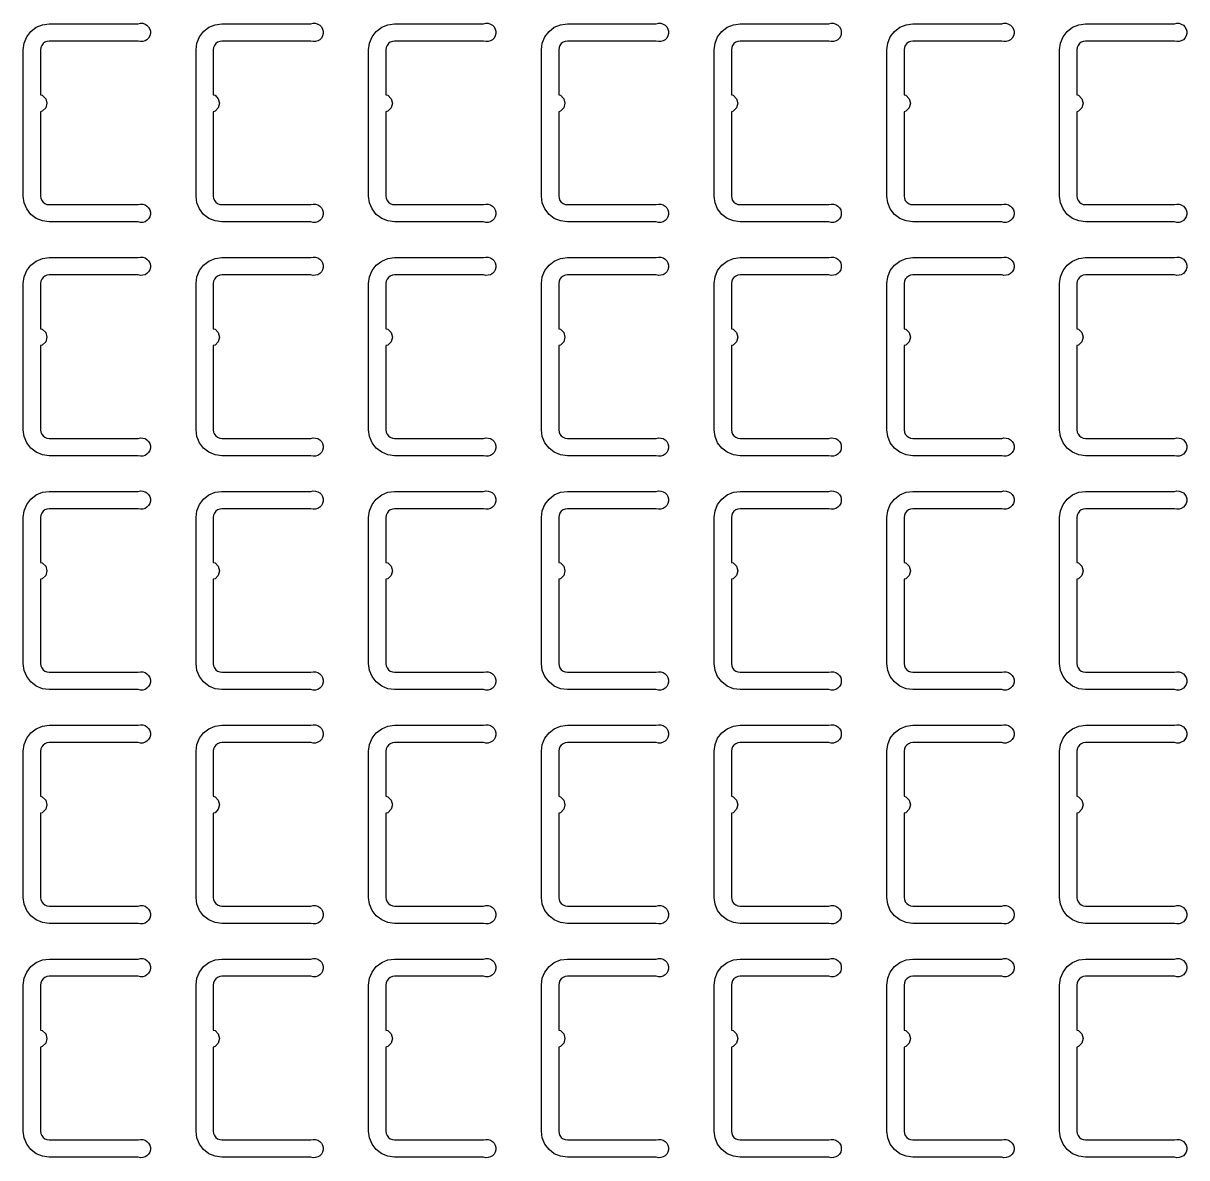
# Model space of a CAD drawing. Extents: x 11 to 212, y 11 to 212.
# Drawn here: x 143.2 to 155.09, y 73.17 to 84.75 of the extents above; entities that cross this region are included whole.
import ezdxf

# ---------------------------------------------------------------- set-up
doc = ezdxf.new("R2010")
doc.units = 0
doc.layers.add('L4', color=7, linetype='continuous')

msp = doc.modelspace()

# ---------------------------------------------------------------- linework, layer by layer
at = {"layer": 'L4'}
for points in [[(144.373, 82.9), (144.397, 82.905), (144.421, 82.905), (144.444, 82.898), (144.464, 82.885), (144.481, 82.868), (144.493, 82.847), (144.499, 82.824), (144.499, 82.8), (144.493, 82.776), (144.481, 82.755), (144.464, 82.738), (144.444, 82.726), (144.421, 82.719), (144.397, 82.718), (144.373, 82.724), (143.465, 82.724), (143.396, 82.733), (143.332, 82.759), (143.278, 82.801), (143.235, 82.856), (143.209, 82.92), (143.2, 82.988), (143.2, 84.482), (143.209, 84.551), (143.235, 84.615), (143.278, 84.67), (143.332, 84.712), (143.396, 84.738), (143.465, 84.747), (144.373, 84.747), (144.397, 84.752), (144.421, 84.752), (144.444, 84.745), (144.464, 84.732), (144.481, 84.715), (144.493, 84.694), (144.499, 84.671), (144.499, 84.647), (144.493, 84.623), (144.481, 84.602), (144.464, 84.585), (144.444, 84.573), (144.421, 84.566), (144.397, 84.565), (144.373, 84.571), (143.465, 84.571), (143.442, 84.568), (143.421, 84.559), (143.402, 84.545), (143.388, 84.526), (143.379, 84.505), (143.376, 84.482), (143.376, 84.022), (143.394, 84.017), (143.429, 83.982), (143.441, 83.935), (143.429, 83.888), (143.394, 83.854), (143.376, 83.849), (143.376, 82.988), (143.379, 82.965), (143.388, 82.944), (143.402, 82.926), (143.421, 82.912), (143.442, 82.903), (143.465, 82.9)], [(146.138, 82.9), (146.161, 82.905), (146.185, 82.905), (146.209, 82.898), (146.229, 82.885), (146.246, 82.868), (146.258, 82.847), (146.264, 82.824), (146.264, 82.8), (146.258, 82.776), (146.246, 82.755), (146.229, 82.738), (146.209, 82.726), (146.185, 82.719), (146.161, 82.718), (146.138, 82.724), (145.229, 82.724), (145.161, 82.733), (145.097, 82.759), (145.042, 82.801), (145, 82.856), (144.974, 82.92), (144.965, 82.988), (144.965, 84.482), (144.974, 84.551), (145, 84.615), (145.042, 84.67), (145.097, 84.712), (145.161, 84.738), (145.229, 84.747), (146.138, 84.747), (146.161, 84.752), (146.185, 84.752), (146.209, 84.745), (146.229, 84.732), (146.246, 84.715), (146.258, 84.694), (146.264, 84.671), (146.264, 84.647), (146.258, 84.623), (146.246, 84.602), (146.229, 84.585), (146.209, 84.573), (146.185, 84.566), (146.161, 84.565), (146.138, 84.571), (145.229, 84.571), (145.207, 84.568), (145.185, 84.559), (145.167, 84.545), (145.153, 84.526), (145.144, 84.505), (145.141, 84.482), (145.141, 84.022), (145.159, 84.017), (145.193, 83.982), (145.206, 83.935), (145.193, 83.888), (145.159, 83.854), (145.141, 83.849), (145.141, 82.988), (145.144, 82.965), (145.153, 82.944), (145.167, 82.926), (145.185, 82.912), (145.207, 82.903), (145.229, 82.9)], [(147.903, 82.9), (147.926, 82.905), (147.95, 82.905), (147.973, 82.898), (147.994, 82.885), (148.011, 82.868), (148.023, 82.847), (148.029, 82.824), (148.029, 82.8), (148.023, 82.776), (148.011, 82.755), (147.994, 82.738), (147.973, 82.726), (147.95, 82.719), (147.926, 82.718), (147.903, 82.724), (146.994, 82.724), (146.926, 82.733), (146.862, 82.759), (146.807, 82.801), (146.765, 82.856), (146.738, 82.92), (146.729, 82.988), (146.729, 84.482), (146.738, 84.551), (146.765, 84.615), (146.807, 84.67), (146.862, 84.712), (146.926, 84.738), (146.994, 84.747), (147.903, 84.747), (147.926, 84.752), (147.95, 84.752), (147.973, 84.745), (147.994, 84.732), (148.011, 84.715), (148.023, 84.694), (148.029, 84.671), (148.029, 84.647), (148.023, 84.623), (148.011, 84.602), (147.994, 84.585), (147.973, 84.573), (147.95, 84.566), (147.926, 84.565), (147.903, 84.571), (146.994, 84.571), (146.971, 84.568), (146.95, 84.559), (146.932, 84.545), (146.918, 84.526), (146.909, 84.505), (146.906, 84.482), (146.906, 84.022), (146.924, 84.017), (146.958, 83.982), (146.971, 83.935), (146.958, 83.888), (146.924, 83.854), (146.906, 83.849), (146.906, 82.988), (146.909, 82.965), (146.918, 82.944), (146.932, 82.926), (146.95, 82.912), (146.971, 82.903), (146.994, 82.9)], [(149.667, 82.9), (149.691, 82.905), (149.715, 82.905), (149.738, 82.898), (149.759, 82.885), (149.775, 82.868), (149.787, 82.847), (149.793, 82.824), (149.793, 82.8), (149.787, 82.776), (149.775, 82.755), (149.759, 82.738), (149.738, 82.726), (149.715, 82.719), (149.691, 82.718), (149.667, 82.724), (148.759, 82.724), (148.69, 82.733), (148.626, 82.759), (148.572, 82.801), (148.53, 82.856), (148.503, 82.92), (148.494, 82.988), (148.494, 84.482), (148.503, 84.551), (148.53, 84.615), (148.572, 84.67), (148.626, 84.712), (148.69, 84.738), (148.759, 84.747), (149.667, 84.747), (149.691, 84.752), (149.715, 84.752), (149.738, 84.745), (149.759, 84.732), (149.775, 84.715), (149.787, 84.694), (149.793, 84.671), (149.793, 84.647), (149.787, 84.623), (149.775, 84.602), (149.759, 84.585), (149.738, 84.573), (149.715, 84.566), (149.691, 84.565), (149.667, 84.571), (148.759, 84.571), (148.736, 84.568), (148.715, 84.559), (148.696, 84.545), (148.682, 84.526), (148.674, 84.505), (148.671, 84.482), (148.671, 84.022), (148.688, 84.017), (148.723, 83.982), (148.735, 83.935), (148.723, 83.888), (148.688, 83.854), (148.671, 83.849), (148.671, 82.988), (148.674, 82.965), (148.682, 82.944), (148.696, 82.926), (148.715, 82.912), (148.736, 82.903), (148.759, 82.9)], [(151.432, 82.9), (151.455, 82.905), (151.48, 82.905), (151.503, 82.898), (151.523, 82.885), (151.54, 82.868), (151.552, 82.847), (151.558, 82.824), (151.558, 82.8), (151.552, 82.776), (151.54, 82.755), (151.523, 82.738), (151.503, 82.726), (151.48, 82.719), (151.455, 82.718), (151.432, 82.724), (150.524, 82.724), (150.455, 82.733), (150.391, 82.759), (150.336, 82.801), (150.294, 82.856), (150.268, 82.92), (150.259, 82.988), (150.259, 84.482), (150.268, 84.551), (150.294, 84.615), (150.336, 84.67), (150.391, 84.712), (150.455, 84.738), (150.524, 84.747), (151.432, 84.747), (151.455, 84.752), (151.48, 84.752), (151.503, 84.745), (151.523, 84.732), (151.54, 84.715), (151.552, 84.694), (151.558, 84.671), (151.558, 84.647), (151.552, 84.623), (151.54, 84.602), (151.523, 84.585), (151.503, 84.573), (151.48, 84.566), (151.455, 84.565), (151.432, 84.571), (150.524, 84.571), (150.501, 84.568), (150.479, 84.559), (150.461, 84.545), (150.447, 84.526), (150.438, 84.505), (150.435, 84.482), (150.435, 84.022), (150.453, 84.017), (150.487, 83.982), (150.5, 83.935), (150.487, 83.888), (150.453, 83.854), (150.435, 83.849), (150.435, 82.988), (150.438, 82.965), (150.447, 82.944), (150.461, 82.926), (150.479, 82.912), (150.501, 82.903), (150.524, 82.9)], [(153.197, 82.9), (153.22, 82.905), (153.244, 82.905), (153.267, 82.898), (153.288, 82.885), (153.305, 82.868), (153.317, 82.847), (153.323, 82.824), (153.323, 82.8), (153.317, 82.776), (153.305, 82.755), (153.288, 82.738), (153.267, 82.726), (153.244, 82.719), (153.22, 82.718), (153.197, 82.724), (152.288, 82.724), (152.22, 82.733), (152.156, 82.759), (152.101, 82.801), (152.059, 82.856), (152.033, 82.92), (152.024, 82.988), (152.024, 84.482), (152.033, 84.551), (152.059, 84.615), (152.101, 84.67), (152.156, 84.712), (152.22, 84.738), (152.288, 84.747), (153.197, 84.747), (153.22, 84.752), (153.244, 84.752), (153.267, 84.745), (153.288, 84.732), (153.305, 84.715), (153.317, 84.694), (153.323, 84.671), (153.323, 84.647), (153.317, 84.623), (153.305, 84.602), (153.288, 84.585), (153.267, 84.573), (153.244, 84.566), (153.22, 84.565), (153.197, 84.571), (152.288, 84.571), (152.265, 84.568), (152.244, 84.559), (152.226, 84.545), (152.212, 84.526), (152.203, 84.505), (152.2, 84.482), (152.2, 84.022), (152.218, 84.017), (152.252, 83.982), (152.265, 83.935), (152.252, 83.888), (152.218, 83.854), (152.2, 83.849), (152.2, 82.988), (152.203, 82.965), (152.212, 82.944), (152.226, 82.926), (152.244, 82.912), (152.265, 82.903), (152.288, 82.9)], [(154.961, 82.9), (154.985, 82.905), (155.009, 82.905), (155.032, 82.898), (155.053, 82.885), (155.069, 82.868), (155.081, 82.847), (155.087, 82.824), (155.087, 82.8), (155.081, 82.776), (155.069, 82.755), (155.053, 82.738), (155.032, 82.726), (155.009, 82.719), (154.985, 82.718), (154.961, 82.724), (154.053, 82.724), (153.984, 82.733), (153.921, 82.759), (153.866, 82.801), (153.824, 82.856), (153.797, 82.92), (153.788, 82.988), (153.788, 84.482), (153.797, 84.551), (153.824, 84.615), (153.866, 84.67), (153.921, 84.712), (153.984, 84.738), (154.053, 84.747), (154.961, 84.747), (154.985, 84.752), (155.009, 84.752), (155.032, 84.745), (155.053, 84.732), (155.069, 84.715), (155.081, 84.694), (155.087, 84.671), (155.087, 84.647), (155.081, 84.623), (155.069, 84.602), (155.053, 84.585), (155.032, 84.573), (155.009, 84.566), (154.985, 84.565), (154.961, 84.571), (154.053, 84.571), (154.03, 84.568), (154.009, 84.559), (153.991, 84.545), (153.977, 84.526), (153.968, 84.505), (153.965, 84.482), (153.965, 84.022), (153.982, 84.017), (154.017, 83.982), (154.029, 83.935), (154.017, 83.888), (153.982, 83.854), (153.965, 83.849), (153.965, 82.988), (153.968, 82.965), (153.977, 82.944), (153.991, 82.926), (154.009, 82.912), (154.03, 82.903), (154.053, 82.9)], [(144.373, 80.512), (144.397, 80.517), (144.421, 80.516), (144.444, 80.51), (144.464, 80.497), (144.481, 80.48), (144.493, 80.459), (144.499, 80.436), (144.499, 80.411), (144.493, 80.388), (144.481, 80.367), (144.464, 80.35), (144.444, 80.337), (144.421, 80.331), (144.397, 80.33), (144.373, 80.335), (143.465, 80.335), (143.396, 80.344), (143.332, 80.371), (143.278, 80.413), (143.235, 80.468), (143.209, 80.531), (143.2, 80.6), (143.2, 82.094), (143.209, 82.163), (143.235, 82.226), (143.278, 82.281), (143.332, 82.323), (143.396, 82.35), (143.465, 82.359), (144.373, 82.359), (144.397, 82.364), (144.421, 82.364), (144.444, 82.357), (144.464, 82.344), (144.481, 82.327), (144.493, 82.306), (144.499, 82.283), (144.499, 82.259), (144.493, 82.235), (144.481, 82.214), (144.464, 82.197), (144.444, 82.184), (144.421, 82.178), (144.397, 82.177), (144.373, 82.182), (143.465, 82.182), (143.442, 82.179), (143.421, 82.171), (143.402, 82.157), (143.388, 82.138), (143.379, 82.117), (143.376, 82.094), (143.376, 81.633), (143.394, 81.629), (143.429, 81.594), (143.441, 81.547), (143.429, 81.5), (143.394, 81.466), (143.376, 81.461), (143.376, 80.6), (143.379, 80.577), (143.388, 80.556), (143.402, 80.538), (143.421, 80.524), (143.442, 80.515), (143.465, 80.512)], [(146.138, 80.512), (146.161, 80.517), (146.185, 80.516), (146.209, 80.51), (146.229, 80.497), (146.246, 80.48), (146.258, 80.459), (146.264, 80.436), (146.264, 80.411), (146.258, 80.388), (146.246, 80.367), (146.229, 80.35), (146.209, 80.337), (146.185, 80.331), (146.161, 80.33), (146.138, 80.335), (145.229, 80.335), (145.161, 80.344), (145.097, 80.371), (145.042, 80.413), (145, 80.468), (144.974, 80.531), (144.965, 80.6), (144.965, 82.094), (144.974, 82.163), (145, 82.226), (145.042, 82.281), (145.097, 82.323), (145.161, 82.35), (145.229, 82.359), (146.138, 82.359), (146.161, 82.364), (146.185, 82.364), (146.209, 82.357), (146.229, 82.344), (146.246, 82.327), (146.258, 82.306), (146.264, 82.283), (146.264, 82.259), (146.258, 82.235), (146.246, 82.214), (146.229, 82.197), (146.209, 82.184), (146.185, 82.178), (146.161, 82.177), (146.138, 82.182), (145.229, 82.182), (145.207, 82.179), (145.185, 82.171), (145.167, 82.157), (145.153, 82.138), (145.144, 82.117), (145.141, 82.094), (145.141, 81.633), (145.159, 81.629), (145.193, 81.594), (145.206, 81.547), (145.193, 81.5), (145.159, 81.466), (145.141, 81.461), (145.141, 80.6), (145.144, 80.577), (145.153, 80.556), (145.167, 80.538), (145.185, 80.524), (145.207, 80.515), (145.229, 80.512)], [(147.903, 80.512), (147.926, 80.517), (147.95, 80.516), (147.973, 80.51), (147.994, 80.497), (148.011, 80.48), (148.023, 80.459), (148.029, 80.436), (148.029, 80.411), (148.023, 80.388), (148.011, 80.367), (147.994, 80.35), (147.973, 80.337), (147.95, 80.331), (147.926, 80.33), (147.903, 80.335), (146.994, 80.335), (146.926, 80.344), (146.862, 80.371), (146.807, 80.413), (146.765, 80.468), (146.738, 80.531), (146.729, 80.6), (146.729, 82.094), (146.738, 82.163), (146.765, 82.226), (146.807, 82.281), (146.862, 82.323), (146.926, 82.35), (146.994, 82.359), (147.903, 82.359), (147.926, 82.364), (147.95, 82.364), (147.973, 82.357), (147.994, 82.344), (148.011, 82.327), (148.023, 82.306), (148.029, 82.283), (148.029, 82.259), (148.023, 82.235), (148.011, 82.214), (147.994, 82.197), (147.973, 82.184), (147.95, 82.178), (147.926, 82.177), (147.903, 82.182), (146.994, 82.182), (146.971, 82.179), (146.95, 82.171), (146.932, 82.157), (146.918, 82.138), (146.909, 82.117), (146.906, 82.094), (146.906, 81.633), (146.924, 81.629), (146.958, 81.594), (146.971, 81.547), (146.958, 81.5), (146.924, 81.466), (146.906, 81.461), (146.906, 80.6), (146.909, 80.577), (146.918, 80.556), (146.932, 80.538), (146.95, 80.524), (146.971, 80.515), (146.994, 80.512)], [(149.667, 80.512), (149.691, 80.517), (149.715, 80.516), (149.738, 80.51), (149.759, 80.497), (149.775, 80.48), (149.787, 80.459), (149.793, 80.436), (149.793, 80.411), (149.787, 80.388), (149.775, 80.367), (149.759, 80.35), (149.738, 80.337), (149.715, 80.331), (149.691, 80.33), (149.667, 80.335), (148.759, 80.335), (148.69, 80.344), (148.626, 80.371), (148.572, 80.413), (148.53, 80.468), (148.503, 80.531), (148.494, 80.6), (148.494, 82.094), (148.503, 82.163), (148.53, 82.226), (148.572, 82.281), (148.626, 82.323), (148.69, 82.35), (148.759, 82.359), (149.667, 82.359), (149.691, 82.364), (149.715, 82.364), (149.738, 82.357), (149.759, 82.344), (149.775, 82.327), (149.787, 82.306), (149.793, 82.283), (149.793, 82.259), (149.787, 82.235), (149.775, 82.214), (149.759, 82.197), (149.738, 82.184), (149.715, 82.178), (149.691, 82.177), (149.667, 82.182), (148.759, 82.182), (148.736, 82.179), (148.715, 82.171), (148.696, 82.157), (148.682, 82.138), (148.674, 82.117), (148.671, 82.094), (148.671, 81.633), (148.688, 81.629), (148.723, 81.594), (148.735, 81.547), (148.723, 81.5), (148.688, 81.466), (148.671, 81.461), (148.671, 80.6), (148.674, 80.577), (148.682, 80.556), (148.696, 80.538), (148.715, 80.524), (148.736, 80.515), (148.759, 80.512)], [(151.432, 80.512), (151.455, 80.517), (151.48, 80.516), (151.503, 80.51), (151.523, 80.497), (151.54, 80.48), (151.552, 80.459), (151.558, 80.436), (151.558, 80.411), (151.552, 80.388), (151.54, 80.367), (151.523, 80.35), (151.503, 80.337), (151.48, 80.331), (151.455, 80.33), (151.432, 80.335), (150.524, 80.335), (150.455, 80.344), (150.391, 80.371), (150.336, 80.413), (150.294, 80.468), (150.268, 80.531), (150.259, 80.6), (150.259, 82.094), (150.268, 82.163), (150.294, 82.226), (150.336, 82.281), (150.391, 82.323), (150.455, 82.35), (150.524, 82.359), (151.432, 82.359), (151.455, 82.364), (151.48, 82.364), (151.503, 82.357), (151.523, 82.344), (151.54, 82.327), (151.552, 82.306), (151.558, 82.283), (151.558, 82.259), (151.552, 82.235), (151.54, 82.214), (151.523, 82.197), (151.503, 82.184), (151.48, 82.178), (151.455, 82.177), (151.432, 82.182), (150.524, 82.182), (150.501, 82.179), (150.479, 82.171), (150.461, 82.157), (150.447, 82.138), (150.438, 82.117), (150.435, 82.094), (150.435, 81.633), (150.453, 81.629), (150.487, 81.594), (150.5, 81.547), (150.487, 81.5), (150.453, 81.466), (150.435, 81.461), (150.435, 80.6), (150.438, 80.577), (150.447, 80.556), (150.461, 80.538), (150.479, 80.524), (150.501, 80.515), (150.524, 80.512)], [(153.197, 80.512), (153.22, 80.517), (153.244, 80.516), (153.267, 80.51), (153.288, 80.497), (153.305, 80.48), (153.317, 80.459), (153.323, 80.436), (153.323, 80.411), (153.317, 80.388), (153.305, 80.367), (153.288, 80.35), (153.267, 80.337), (153.244, 80.331), (153.22, 80.33), (153.197, 80.335), (152.288, 80.335), (152.22, 80.344), (152.156, 80.371), (152.101, 80.413), (152.059, 80.468), (152.033, 80.531), (152.024, 80.6), (152.024, 82.094), (152.033, 82.163), (152.059, 82.226), (152.101, 82.281), (152.156, 82.323), (152.22, 82.35), (152.288, 82.359), (153.197, 82.359), (153.22, 82.364), (153.244, 82.364), (153.267, 82.357), (153.288, 82.344), (153.305, 82.327), (153.317, 82.306), (153.323, 82.283), (153.323, 82.259), (153.317, 82.235), (153.305, 82.214), (153.288, 82.197), (153.267, 82.184), (153.244, 82.178), (153.22, 82.177), (153.197, 82.182), (152.288, 82.182), (152.265, 82.179), (152.244, 82.171), (152.226, 82.157), (152.212, 82.138), (152.203, 82.117), (152.2, 82.094), (152.2, 81.633), (152.218, 81.629), (152.252, 81.594), (152.265, 81.547), (152.252, 81.5), (152.218, 81.466), (152.2, 81.461), (152.2, 80.6), (152.203, 80.577), (152.212, 80.556), (152.226, 80.538), (152.244, 80.524), (152.265, 80.515), (152.288, 80.512)], [(154.961, 80.512), (154.985, 80.517), (155.009, 80.516), (155.032, 80.51), (155.053, 80.497), (155.069, 80.48), (155.081, 80.459), (155.087, 80.436), (155.087, 80.411), (155.081, 80.388), (155.069, 80.367), (155.053, 80.35), (155.032, 80.337), (155.009, 80.331), (154.985, 80.33), (154.961, 80.335), (154.053, 80.335), (153.984, 80.344), (153.921, 80.371), (153.866, 80.413), (153.824, 80.468), (153.797, 80.531), (153.788, 80.6), (153.788, 82.094), (153.797, 82.163), (153.824, 82.226), (153.866, 82.281), (153.921, 82.323), (153.984, 82.35), (154.053, 82.359), (154.961, 82.359), (154.985, 82.364), (155.009, 82.364), (155.032, 82.357), (155.053, 82.344), (155.069, 82.327), (155.081, 82.306), (155.087, 82.283), (155.087, 82.259), (155.081, 82.235), (155.069, 82.214), (155.053, 82.197), (155.032, 82.184), (155.009, 82.178), (154.985, 82.177), (154.961, 82.182), (154.053, 82.182), (154.03, 82.179), (154.009, 82.171), (153.991, 82.157), (153.977, 82.138), (153.968, 82.117), (153.965, 82.094), (153.965, 81.633), (153.982, 81.629), (154.017, 81.594), (154.029, 81.547), (154.017, 81.5), (153.982, 81.466), (153.965, 81.461), (153.965, 80.6), (153.968, 80.577), (153.977, 80.556), (153.991, 80.538), (154.009, 80.524), (154.03, 80.515), (154.053, 80.512)], [(144.373, 78.124), (144.397, 78.129), (144.421, 78.128), (144.444, 78.121), (144.464, 78.109), (144.481, 78.092), (144.493, 78.071), (144.499, 78.047), (144.499, 78.023), (144.493, 78), (144.481, 77.979), (144.464, 77.962), (144.444, 77.949), (144.421, 77.942), (144.397, 77.942), (144.373, 77.947), (143.465, 77.947), (143.396, 77.956), (143.332, 77.983), (143.278, 78.025), (143.235, 78.079), (143.209, 78.143), (143.2, 78.212), (143.2, 79.706), (143.209, 79.774), (143.235, 79.838), (143.278, 79.893), (143.332, 79.935), (143.396, 79.962), (143.465, 79.971), (144.373, 79.971), (144.397, 79.976), (144.421, 79.975), (144.444, 79.968), (144.464, 79.956), (144.481, 79.939), (144.493, 79.918), (144.499, 79.894), (144.499, 79.87), (144.493, 79.847), (144.481, 79.826), (144.464, 79.809), (144.444, 79.796), (144.421, 79.789), (144.397, 79.789), (144.373, 79.794), (143.465, 79.794), (143.442, 79.791), (143.421, 79.782), (143.402, 79.768), (143.388, 79.75), (143.379, 79.729), (143.376, 79.706), (143.376, 79.245), (143.394, 79.24), (143.429, 79.206), (143.441, 79.159), (143.429, 79.112), (143.394, 79.077), (143.376, 79.073), (143.376, 78.212), (143.379, 78.189), (143.388, 78.168), (143.402, 78.149), (143.421, 78.135), (143.442, 78.127), (143.465, 78.124)], [(146.138, 78.124), (146.161, 78.129), (146.185, 78.128), (146.209, 78.121), (146.229, 78.109), (146.246, 78.092), (146.258, 78.071), (146.264, 78.047), (146.264, 78.023), (146.258, 78), (146.246, 77.979), (146.229, 77.962), (146.209, 77.949), (146.185, 77.942), (146.161, 77.942), (146.138, 77.947), (145.229, 77.947), (145.161, 77.956), (145.097, 77.983), (145.042, 78.025), (145, 78.079), (144.974, 78.143), (144.965, 78.212), (144.965, 79.706), (144.974, 79.774), (145, 79.838), (145.042, 79.893), (145.097, 79.935), (145.161, 79.962), (145.229, 79.971), (146.138, 79.971), (146.161, 79.976), (146.185, 79.975), (146.209, 79.968), (146.229, 79.956), (146.246, 79.939), (146.258, 79.918), (146.264, 79.894), (146.264, 79.87), (146.258, 79.847), (146.246, 79.826), (146.229, 79.809), (146.209, 79.796), (146.185, 79.789), (146.161, 79.789), (146.138, 79.794), (145.229, 79.794), (145.207, 79.791), (145.185, 79.782), (145.167, 79.768), (145.153, 79.75), (145.144, 79.729), (145.141, 79.706), (145.141, 79.245), (145.159, 79.24), (145.193, 79.206), (145.206, 79.159), (145.193, 79.112), (145.159, 79.077), (145.141, 79.073), (145.141, 78.212), (145.144, 78.189), (145.153, 78.168), (145.167, 78.149), (145.185, 78.135), (145.207, 78.127), (145.229, 78.124)], [(147.903, 78.124), (147.926, 78.129), (147.95, 78.128), (147.973, 78.121), (147.994, 78.109), (148.011, 78.092), (148.023, 78.071), (148.029, 78.047), (148.029, 78.023), (148.023, 78), (148.011, 77.979), (147.994, 77.962), (147.973, 77.949), (147.95, 77.942), (147.926, 77.942), (147.903, 77.947), (146.994, 77.947), (146.926, 77.956), (146.862, 77.983), (146.807, 78.025), (146.765, 78.079), (146.738, 78.143), (146.729, 78.212), (146.729, 79.706), (146.738, 79.774), (146.765, 79.838), (146.807, 79.893), (146.862, 79.935), (146.926, 79.962), (146.994, 79.971), (147.903, 79.971), (147.926, 79.976), (147.95, 79.975), (147.973, 79.968), (147.994, 79.956), (148.011, 79.939), (148.023, 79.918), (148.029, 79.894), (148.029, 79.87), (148.023, 79.847), (148.011, 79.826), (147.994, 79.809), (147.973, 79.796), (147.95, 79.789), (147.926, 79.789), (147.903, 79.794), (146.994, 79.794), (146.971, 79.791), (146.95, 79.782), (146.932, 79.768), (146.918, 79.75), (146.909, 79.729), (146.906, 79.706), (146.906, 79.245), (146.924, 79.24), (146.958, 79.206), (146.971, 79.159), (146.958, 79.112), (146.924, 79.077), (146.906, 79.073), (146.906, 78.212), (146.909, 78.189), (146.918, 78.168), (146.932, 78.149), (146.95, 78.135), (146.971, 78.127), (146.994, 78.124)], [(149.667, 78.124), (149.691, 78.129), (149.715, 78.128), (149.738, 78.121), (149.759, 78.109), (149.775, 78.092), (149.787, 78.071), (149.793, 78.047), (149.793, 78.023), (149.787, 78), (149.775, 77.979), (149.759, 77.962), (149.738, 77.949), (149.715, 77.942), (149.691, 77.942), (149.667, 77.947), (148.759, 77.947), (148.69, 77.956), (148.626, 77.983), (148.572, 78.025), (148.53, 78.079), (148.503, 78.143), (148.494, 78.212), (148.494, 79.706), (148.503, 79.774), (148.53, 79.838), (148.572, 79.893), (148.626, 79.935), (148.69, 79.962), (148.759, 79.971), (149.667, 79.971), (149.691, 79.976), (149.715, 79.975), (149.738, 79.968), (149.759, 79.956), (149.775, 79.939), (149.787, 79.918), (149.793, 79.894), (149.793, 79.87), (149.787, 79.847), (149.775, 79.826), (149.759, 79.809), (149.738, 79.796), (149.715, 79.789), (149.691, 79.789), (149.667, 79.794), (148.759, 79.794), (148.736, 79.791), (148.715, 79.782), (148.696, 79.768), (148.682, 79.75), (148.674, 79.729), (148.671, 79.706), (148.671, 79.245), (148.688, 79.24), (148.723, 79.206), (148.735, 79.159), (148.723, 79.112), (148.688, 79.077), (148.671, 79.073), (148.671, 78.212), (148.674, 78.189), (148.682, 78.168), (148.696, 78.149), (148.715, 78.135), (148.736, 78.127), (148.759, 78.124)], [(151.432, 78.124), (151.455, 78.129), (151.48, 78.128), (151.503, 78.121), (151.523, 78.109), (151.54, 78.092), (151.552, 78.071), (151.558, 78.047), (151.558, 78.023), (151.552, 78), (151.54, 77.979), (151.523, 77.962), (151.503, 77.949), (151.48, 77.942), (151.455, 77.942), (151.432, 77.947), (150.524, 77.947), (150.455, 77.956), (150.391, 77.983), (150.336, 78.025), (150.294, 78.079), (150.268, 78.143), (150.259, 78.212), (150.259, 79.706), (150.268, 79.774), (150.294, 79.838), (150.336, 79.893), (150.391, 79.935), (150.455, 79.962), (150.524, 79.971), (151.432, 79.971), (151.455, 79.976), (151.48, 79.975), (151.503, 79.968), (151.523, 79.956), (151.54, 79.939), (151.552, 79.918), (151.558, 79.894), (151.558, 79.87), (151.552, 79.847), (151.54, 79.826), (151.523, 79.809), (151.503, 79.796), (151.48, 79.789), (151.455, 79.789), (151.432, 79.794), (150.524, 79.794), (150.501, 79.791), (150.479, 79.782), (150.461, 79.768), (150.447, 79.75), (150.438, 79.729), (150.435, 79.706), (150.435, 79.245), (150.453, 79.24), (150.487, 79.206), (150.5, 79.159), (150.487, 79.112), (150.453, 79.077), (150.435, 79.073), (150.435, 78.212), (150.438, 78.189), (150.447, 78.168), (150.461, 78.149), (150.479, 78.135), (150.501, 78.127), (150.524, 78.124)], [(153.197, 78.124), (153.22, 78.129), (153.244, 78.128), (153.267, 78.121), (153.288, 78.109), (153.305, 78.092), (153.317, 78.071), (153.323, 78.047), (153.323, 78.023), (153.317, 78), (153.305, 77.979), (153.288, 77.962), (153.267, 77.949), (153.244, 77.942), (153.22, 77.942), (153.197, 77.947), (152.288, 77.947), (152.22, 77.956), (152.156, 77.983), (152.101, 78.025), (152.059, 78.079), (152.033, 78.143), (152.024, 78.212), (152.024, 79.706), (152.033, 79.774), (152.059, 79.838), (152.101, 79.893), (152.156, 79.935), (152.22, 79.962), (152.288, 79.971), (153.197, 79.971), (153.22, 79.976), (153.244, 79.975), (153.267, 79.968), (153.288, 79.956), (153.305, 79.939), (153.317, 79.918), (153.323, 79.894), (153.323, 79.87), (153.317, 79.847), (153.305, 79.826), (153.288, 79.809), (153.267, 79.796), (153.244, 79.789), (153.22, 79.789), (153.197, 79.794), (152.288, 79.794), (152.265, 79.791), (152.244, 79.782), (152.226, 79.768), (152.212, 79.75), (152.203, 79.729), (152.2, 79.706), (152.2, 79.245), (152.218, 79.24), (152.252, 79.206), (152.265, 79.159), (152.252, 79.112), (152.218, 79.077), (152.2, 79.073), (152.2, 78.212), (152.203, 78.189), (152.212, 78.168), (152.226, 78.149), (152.244, 78.135), (152.265, 78.127), (152.288, 78.124)], [(154.961, 78.124), (154.985, 78.129), (155.009, 78.128), (155.032, 78.121), (155.053, 78.109), (155.069, 78.092), (155.081, 78.071), (155.087, 78.047), (155.087, 78.023), (155.081, 78), (155.069, 77.979), (155.053, 77.962), (155.032, 77.949), (155.009, 77.942), (154.985, 77.942), (154.961, 77.947), (154.053, 77.947), (153.984, 77.956), (153.921, 77.983), (153.866, 78.025), (153.824, 78.079), (153.797, 78.143), (153.788, 78.212), (153.788, 79.706), (153.797, 79.774), (153.824, 79.838), (153.866, 79.893), (153.921, 79.935), (153.984, 79.962), (154.053, 79.971), (154.961, 79.971), (154.985, 79.976), (155.009, 79.975), (155.032, 79.968), (155.053, 79.956), (155.069, 79.939), (155.081, 79.918), (155.087, 79.894), (155.087, 79.87), (155.081, 79.847), (155.069, 79.826), (155.053, 79.809), (155.032, 79.796), (155.009, 79.789), (154.985, 79.789), (154.961, 79.794), (154.053, 79.794), (154.03, 79.791), (154.009, 79.782), (153.991, 79.768), (153.977, 79.75), (153.968, 79.729), (153.965, 79.706), (153.965, 79.245), (153.982, 79.24), (154.017, 79.206), (154.029, 79.159), (154.017, 79.112), (153.982, 79.077), (153.965, 79.073), (153.965, 78.212), (153.968, 78.189), (153.977, 78.168), (153.991, 78.149), (154.009, 78.135), (154.03, 78.127), (154.053, 78.124)], [(144.373, 75.735), (144.397, 75.741), (144.421, 75.74), (144.444, 75.733), (144.464, 75.721), (144.481, 75.703), (144.493, 75.682), (144.499, 75.659), (144.499, 75.635), (144.493, 75.612), (144.481, 75.591), (144.464, 75.573), (144.444, 75.561), (144.421, 75.554), (144.397, 75.553), (144.373, 75.559), (143.465, 75.559), (143.396, 75.568), (143.332, 75.594), (143.278, 75.636), (143.235, 75.691), (143.209, 75.755), (143.2, 75.824), (143.2, 77.318), (143.209, 77.386), (143.235, 77.45), (143.278, 77.505), (143.332, 77.547), (143.396, 77.573), (143.465, 77.582), (144.373, 77.582), (144.397, 77.588), (144.421, 77.587), (144.444, 77.58), (144.464, 77.568), (144.481, 77.55), (144.493, 77.529), (144.499, 77.506), (144.499, 77.482), (144.493, 77.459), (144.481, 77.438), (144.464, 77.42), (144.444, 77.408), (144.421, 77.401), (144.397, 77.4), (144.373, 77.406), (143.465, 77.406), (143.442, 77.403), (143.421, 77.394), (143.402, 77.38), (143.388, 77.362), (143.379, 77.34), (143.376, 77.318), (143.376, 76.857), (143.394, 76.852), (143.429, 76.818), (143.441, 76.771), (143.429, 76.724), (143.394, 76.689), (143.376, 76.684), (143.376, 75.824), (143.379, 75.801), (143.388, 75.779), (143.402, 75.761), (143.421, 75.747), (143.442, 75.738), (143.465, 75.735)], [(146.138, 75.735), (146.161, 75.741), (146.185, 75.74), (146.209, 75.733), (146.229, 75.721), (146.246, 75.703), (146.258, 75.682), (146.264, 75.659), (146.264, 75.635), (146.258, 75.612), (146.246, 75.591), (146.229, 75.573), (146.209, 75.561), (146.185, 75.554), (146.161, 75.553), (146.138, 75.559), (145.229, 75.559), (145.161, 75.568), (145.097, 75.594), (145.042, 75.636), (145, 75.691), (144.974, 75.755), (144.965, 75.824), (144.965, 77.318), (144.974, 77.386), (145, 77.45), (145.042, 77.505), (145.097, 77.547), (145.161, 77.573), (145.229, 77.582), (146.138, 77.582), (146.161, 77.588), (146.185, 77.587), (146.209, 77.58), (146.229, 77.568), (146.246, 77.55), (146.258, 77.529), (146.264, 77.506), (146.264, 77.482), (146.258, 77.459), (146.246, 77.438), (146.229, 77.42), (146.209, 77.408), (146.185, 77.401), (146.161, 77.4), (146.138, 77.406), (145.229, 77.406), (145.207, 77.403), (145.185, 77.394), (145.167, 77.38), (145.153, 77.362), (145.144, 77.34), (145.141, 77.318), (145.141, 76.857), (145.159, 76.852), (145.193, 76.818), (145.206, 76.771), (145.193, 76.724), (145.159, 76.689), (145.141, 76.684), (145.141, 75.824), (145.144, 75.801), (145.153, 75.779), (145.167, 75.761), (145.185, 75.747), (145.207, 75.738), (145.229, 75.735)], [(147.903, 75.735), (147.926, 75.741), (147.95, 75.74), (147.973, 75.733), (147.994, 75.721), (148.011, 75.703), (148.023, 75.682), (148.029, 75.659), (148.029, 75.635), (148.023, 75.612), (148.011, 75.591), (147.994, 75.573), (147.973, 75.561), (147.95, 75.554), (147.926, 75.553), (147.903, 75.559), (146.994, 75.559), (146.926, 75.568), (146.862, 75.594), (146.807, 75.636), (146.765, 75.691), (146.738, 75.755), (146.729, 75.824), (146.729, 77.318), (146.738, 77.386), (146.765, 77.45), (146.807, 77.505), (146.862, 77.547), (146.926, 77.573), (146.994, 77.582), (147.903, 77.582), (147.926, 77.588), (147.95, 77.587), (147.973, 77.58), (147.994, 77.568), (148.011, 77.55), (148.023, 77.529), (148.029, 77.506), (148.029, 77.482), (148.023, 77.459), (148.011, 77.438), (147.994, 77.42), (147.973, 77.408), (147.95, 77.401), (147.926, 77.4), (147.903, 77.406), (146.994, 77.406), (146.971, 77.403), (146.95, 77.394), (146.932, 77.38), (146.918, 77.362), (146.909, 77.34), (146.906, 77.318), (146.906, 76.857), (146.924, 76.852), (146.958, 76.818), (146.971, 76.771), (146.958, 76.724), (146.924, 76.689), (146.906, 76.684), (146.906, 75.824), (146.909, 75.801), (146.918, 75.779), (146.932, 75.761), (146.95, 75.747), (146.971, 75.738), (146.994, 75.735)], [(149.667, 75.735), (149.691, 75.741), (149.715, 75.74), (149.738, 75.733), (149.759, 75.721), (149.775, 75.703), (149.787, 75.682), (149.793, 75.659), (149.793, 75.635), (149.787, 75.612), (149.775, 75.591), (149.759, 75.573), (149.738, 75.561), (149.715, 75.554), (149.691, 75.553), (149.667, 75.559), (148.759, 75.559), (148.69, 75.568), (148.626, 75.594), (148.572, 75.636), (148.53, 75.691), (148.503, 75.755), (148.494, 75.824), (148.494, 77.318), (148.503, 77.386), (148.53, 77.45), (148.572, 77.505), (148.626, 77.547), (148.69, 77.573), (148.759, 77.582), (149.667, 77.582), (149.691, 77.588), (149.715, 77.587), (149.738, 77.58), (149.759, 77.568), (149.775, 77.55), (149.787, 77.529), (149.793, 77.506), (149.793, 77.482), (149.787, 77.459), (149.775, 77.438), (149.759, 77.42), (149.738, 77.408), (149.715, 77.401), (149.691, 77.4), (149.667, 77.406), (148.759, 77.406), (148.736, 77.403), (148.715, 77.394), (148.696, 77.38), (148.682, 77.362), (148.674, 77.34), (148.671, 77.318), (148.671, 76.857), (148.688, 76.852), (148.723, 76.818), (148.735, 76.771), (148.723, 76.724), (148.688, 76.689), (148.671, 76.684), (148.671, 75.824), (148.674, 75.801), (148.682, 75.779), (148.696, 75.761), (148.715, 75.747), (148.736, 75.738), (148.759, 75.735)], [(151.432, 75.735), (151.455, 75.741), (151.48, 75.74), (151.503, 75.733), (151.523, 75.721), (151.54, 75.703), (151.552, 75.682), (151.558, 75.659), (151.558, 75.635), (151.552, 75.612), (151.54, 75.591), (151.523, 75.573), (151.503, 75.561), (151.48, 75.554), (151.455, 75.553), (151.432, 75.559), (150.524, 75.559), (150.455, 75.568), (150.391, 75.594), (150.336, 75.636), (150.294, 75.691), (150.268, 75.755), (150.259, 75.824), (150.259, 77.318), (150.268, 77.386), (150.294, 77.45), (150.336, 77.505), (150.391, 77.547), (150.455, 77.573), (150.524, 77.582), (151.432, 77.582), (151.455, 77.588), (151.48, 77.587), (151.503, 77.58), (151.523, 77.568), (151.54, 77.55), (151.552, 77.529), (151.558, 77.506), (151.558, 77.482), (151.552, 77.459), (151.54, 77.438), (151.523, 77.42), (151.503, 77.408), (151.48, 77.401), (151.455, 77.4), (151.432, 77.406), (150.524, 77.406), (150.501, 77.403), (150.479, 77.394), (150.461, 77.38), (150.447, 77.362), (150.438, 77.34), (150.435, 77.318), (150.435, 76.857), (150.453, 76.852), (150.487, 76.818), (150.5, 76.771), (150.487, 76.724), (150.453, 76.689), (150.435, 76.684), (150.435, 75.824), (150.438, 75.801), (150.447, 75.779), (150.461, 75.761), (150.479, 75.747), (150.501, 75.738), (150.524, 75.735)], [(153.197, 75.735), (153.22, 75.741), (153.244, 75.74), (153.267, 75.733), (153.288, 75.721), (153.305, 75.703), (153.317, 75.682), (153.323, 75.659), (153.323, 75.635), (153.317, 75.612), (153.305, 75.591), (153.288, 75.573), (153.267, 75.561), (153.244, 75.554), (153.22, 75.553), (153.197, 75.559), (152.288, 75.559), (152.22, 75.568), (152.156, 75.594), (152.101, 75.636), (152.059, 75.691), (152.033, 75.755), (152.024, 75.824), (152.024, 77.318), (152.033, 77.386), (152.059, 77.45), (152.101, 77.505), (152.156, 77.547), (152.22, 77.573), (152.288, 77.582), (153.197, 77.582), (153.22, 77.588), (153.244, 77.587), (153.267, 77.58), (153.288, 77.568), (153.305, 77.55), (153.317, 77.529), (153.323, 77.506), (153.323, 77.482), (153.317, 77.459), (153.305, 77.438), (153.288, 77.42), (153.267, 77.408), (153.244, 77.401), (153.22, 77.4), (153.197, 77.406), (152.288, 77.406), (152.265, 77.403), (152.244, 77.394), (152.226, 77.38), (152.212, 77.362), (152.203, 77.34), (152.2, 77.318), (152.2, 76.857), (152.218, 76.852), (152.252, 76.818), (152.265, 76.771), (152.252, 76.724), (152.218, 76.689), (152.2, 76.684), (152.2, 75.824), (152.203, 75.801), (152.212, 75.779), (152.226, 75.761), (152.244, 75.747), (152.265, 75.738), (152.288, 75.735)], [(154.961, 75.735), (154.985, 75.741), (155.009, 75.74), (155.032, 75.733), (155.053, 75.721), (155.069, 75.703), (155.081, 75.682), (155.087, 75.659), (155.087, 75.635), (155.081, 75.612), (155.069, 75.591), (155.053, 75.573), (155.032, 75.561), (155.009, 75.554), (154.985, 75.553), (154.961, 75.559), (154.053, 75.559), (153.984, 75.568), (153.921, 75.594), (153.866, 75.636), (153.824, 75.691), (153.797, 75.755), (153.788, 75.824), (153.788, 77.318), (153.797, 77.386), (153.824, 77.45), (153.866, 77.505), (153.921, 77.547), (153.984, 77.573), (154.053, 77.582), (154.961, 77.582), (154.985, 77.588), (155.009, 77.587), (155.032, 77.58), (155.053, 77.568), (155.069, 77.55), (155.081, 77.529), (155.087, 77.506), (155.087, 77.482), (155.081, 77.459), (155.069, 77.438), (155.053, 77.42), (155.032, 77.408), (155.009, 77.401), (154.985, 77.4), (154.961, 77.406), (154.053, 77.406), (154.03, 77.403), (154.009, 77.394), (153.991, 77.38), (153.977, 77.362), (153.968, 77.34), (153.965, 77.318), (153.965, 76.857), (153.982, 76.852), (154.017, 76.818), (154.029, 76.771), (154.017, 76.724), (153.982, 76.689), (153.965, 76.684), (153.965, 75.824), (153.968, 75.801), (153.977, 75.779), (153.991, 75.761), (154.009, 75.747), (154.03, 75.738), (154.053, 75.735)], [(144.373, 73.347), (144.397, 73.352), (144.421, 73.352), (144.444, 73.345), (144.464, 73.332), (144.481, 73.315), (144.493, 73.294), (144.499, 73.271), (144.499, 73.247), (144.493, 73.223), (144.481, 73.202), (144.464, 73.185), (144.444, 73.173), (144.421, 73.166), (144.397, 73.165), (144.373, 73.171), (143.465, 73.171), (143.396, 73.18), (143.332, 73.206), (143.278, 73.248), (143.235, 73.303), (143.209, 73.367), (143.2, 73.435), (143.2, 74.929), (143.209, 74.998), (143.235, 75.062), (143.278, 75.117), (143.332, 75.159), (143.396, 75.185), (143.465, 75.194), (144.373, 75.194), (144.397, 75.2), (144.421, 75.199), (144.444, 75.192), (144.464, 75.18), (144.481, 75.162), (144.493, 75.141), (144.499, 75.118), (144.499, 75.094), (144.493, 75.071), (144.481, 75.05), (144.464, 75.032), (144.444, 75.02), (144.421, 75.013), (144.397, 75.012), (144.373, 75.018), (143.465, 75.018), (143.442, 75.015), (143.421, 75.006), (143.402, 74.992), (143.388, 74.974), (143.379, 74.952), (143.376, 74.929), (143.376, 74.469), (143.394, 74.464), (143.429, 74.429), (143.441, 74.382), (143.429, 74.335), (143.394, 74.301), (143.376, 74.296), (143.376, 73.435), (143.379, 73.412), (143.388, 73.391), (143.402, 73.373), (143.421, 73.359), (143.442, 73.35), (143.465, 73.347)], [(146.138, 73.347), (146.161, 73.352), (146.185, 73.352), (146.209, 73.345), (146.229, 73.332), (146.246, 73.315), (146.258, 73.294), (146.264, 73.271), (146.264, 73.247), (146.258, 73.223), (146.246, 73.202), (146.229, 73.185), (146.209, 73.173), (146.185, 73.166), (146.161, 73.165), (146.138, 73.171), (145.229, 73.171), (145.161, 73.18), (145.097, 73.206), (145.042, 73.248), (145, 73.303), (144.974, 73.367), (144.965, 73.435), (144.965, 74.929), (144.974, 74.998), (145, 75.062), (145.042, 75.117), (145.097, 75.159), (145.161, 75.185), (145.229, 75.194), (146.138, 75.194), (146.161, 75.2), (146.185, 75.199), (146.209, 75.192), (146.229, 75.18), (146.246, 75.162), (146.258, 75.141), (146.264, 75.118), (146.264, 75.094), (146.258, 75.071), (146.246, 75.05), (146.229, 75.032), (146.209, 75.02), (146.185, 75.013), (146.161, 75.012), (146.138, 75.018), (145.229, 75.018), (145.207, 75.015), (145.185, 75.006), (145.167, 74.992), (145.153, 74.974), (145.144, 74.952), (145.141, 74.929), (145.141, 74.469), (145.159, 74.464), (145.193, 74.429), (145.206, 74.382), (145.193, 74.335), (145.159, 74.301), (145.141, 74.296), (145.141, 73.435), (145.144, 73.412), (145.153, 73.391), (145.167, 73.373), (145.185, 73.359), (145.207, 73.35), (145.229, 73.347)], [(147.903, 73.347), (147.926, 73.352), (147.95, 73.352), (147.973, 73.345), (147.994, 73.332), (148.011, 73.315), (148.023, 73.294), (148.029, 73.271), (148.029, 73.247), (148.023, 73.223), (148.011, 73.202), (147.994, 73.185), (147.973, 73.173), (147.95, 73.166), (147.926, 73.165), (147.903, 73.171), (146.994, 73.171), (146.926, 73.18), (146.862, 73.206), (146.807, 73.248), (146.765, 73.303), (146.738, 73.367), (146.729, 73.435), (146.729, 74.929), (146.738, 74.998), (146.765, 75.062), (146.807, 75.117), (146.862, 75.159), (146.926, 75.185), (146.994, 75.194), (147.903, 75.194), (147.926, 75.2), (147.95, 75.199), (147.973, 75.192), (147.994, 75.18), (148.011, 75.162), (148.023, 75.141), (148.029, 75.118), (148.029, 75.094), (148.023, 75.071), (148.011, 75.05), (147.994, 75.032), (147.973, 75.02), (147.95, 75.013), (147.926, 75.012), (147.903, 75.018), (146.994, 75.018), (146.971, 75.015), (146.95, 75.006), (146.932, 74.992), (146.918, 74.974), (146.909, 74.952), (146.906, 74.929), (146.906, 74.469), (146.924, 74.464), (146.958, 74.429), (146.971, 74.382), (146.958, 74.335), (146.924, 74.301), (146.906, 74.296), (146.906, 73.435), (146.909, 73.412), (146.918, 73.391), (146.932, 73.373), (146.95, 73.359), (146.971, 73.35), (146.994, 73.347)], [(149.667, 73.347), (149.691, 73.352), (149.715, 73.352), (149.738, 73.345), (149.759, 73.332), (149.775, 73.315), (149.787, 73.294), (149.793, 73.271), (149.793, 73.247), (149.787, 73.223), (149.775, 73.202), (149.759, 73.185), (149.738, 73.173), (149.715, 73.166), (149.691, 73.165), (149.667, 73.171), (148.759, 73.171), (148.69, 73.18), (148.626, 73.206), (148.572, 73.248), (148.53, 73.303), (148.503, 73.367), (148.494, 73.435), (148.494, 74.929), (148.503, 74.998), (148.53, 75.062), (148.572, 75.117), (148.626, 75.159), (148.69, 75.185), (148.759, 75.194), (149.667, 75.194), (149.691, 75.2), (149.715, 75.199), (149.738, 75.192), (149.759, 75.18), (149.775, 75.162), (149.787, 75.141), (149.793, 75.118), (149.793, 75.094), (149.787, 75.071), (149.775, 75.05), (149.759, 75.032), (149.738, 75.02), (149.715, 75.013), (149.691, 75.012), (149.667, 75.018), (148.759, 75.018), (148.736, 75.015), (148.715, 75.006), (148.696, 74.992), (148.682, 74.974), (148.674, 74.952), (148.671, 74.929), (148.671, 74.469), (148.688, 74.464), (148.723, 74.429), (148.735, 74.382), (148.723, 74.335), (148.688, 74.301), (148.671, 74.296), (148.671, 73.435), (148.674, 73.412), (148.682, 73.391), (148.696, 73.373), (148.715, 73.359), (148.736, 73.35), (148.759, 73.347)], [(151.432, 73.347), (151.455, 73.352), (151.48, 73.352), (151.503, 73.345), (151.523, 73.332), (151.54, 73.315), (151.552, 73.294), (151.558, 73.271), (151.558, 73.247), (151.552, 73.223), (151.54, 73.202), (151.523, 73.185), (151.503, 73.173), (151.48, 73.166), (151.455, 73.165), (151.432, 73.171), (150.524, 73.171), (150.455, 73.18), (150.391, 73.206), (150.336, 73.248), (150.294, 73.303), (150.268, 73.367), (150.259, 73.435), (150.259, 74.929), (150.268, 74.998), (150.294, 75.062), (150.336, 75.117), (150.391, 75.159), (150.455, 75.185), (150.524, 75.194), (151.432, 75.194), (151.455, 75.2), (151.48, 75.199), (151.503, 75.192), (151.523, 75.18), (151.54, 75.162), (151.552, 75.141), (151.558, 75.118), (151.558, 75.094), (151.552, 75.071), (151.54, 75.05), (151.523, 75.032), (151.503, 75.02), (151.48, 75.013), (151.455, 75.012), (151.432, 75.018), (150.524, 75.018), (150.501, 75.015), (150.479, 75.006), (150.461, 74.992), (150.447, 74.974), (150.438, 74.952), (150.435, 74.929), (150.435, 74.469), (150.453, 74.464), (150.487, 74.429), (150.5, 74.382), (150.487, 74.335), (150.453, 74.301), (150.435, 74.296), (150.435, 73.435), (150.438, 73.412), (150.447, 73.391), (150.461, 73.373), (150.479, 73.359), (150.501, 73.35), (150.524, 73.347)], [(153.197, 73.347), (153.22, 73.352), (153.244, 73.352), (153.267, 73.345), (153.288, 73.332), (153.305, 73.315), (153.317, 73.294), (153.323, 73.271), (153.323, 73.247), (153.317, 73.223), (153.305, 73.202), (153.288, 73.185), (153.267, 73.173), (153.244, 73.166), (153.22, 73.165), (153.197, 73.171), (152.288, 73.171), (152.22, 73.18), (152.156, 73.206), (152.101, 73.248), (152.059, 73.303), (152.033, 73.367), (152.024, 73.435), (152.024, 74.929), (152.033, 74.998), (152.059, 75.062), (152.101, 75.117), (152.156, 75.159), (152.22, 75.185), (152.288, 75.194), (153.197, 75.194), (153.22, 75.2), (153.244, 75.199), (153.267, 75.192), (153.288, 75.18), (153.305, 75.162), (153.317, 75.141), (153.323, 75.118), (153.323, 75.094), (153.317, 75.071), (153.305, 75.05), (153.288, 75.032), (153.267, 75.02), (153.244, 75.013), (153.22, 75.012), (153.197, 75.018), (152.288, 75.018), (152.265, 75.015), (152.244, 75.006), (152.226, 74.992), (152.212, 74.974), (152.203, 74.952), (152.2, 74.929), (152.2, 74.469), (152.218, 74.464), (152.252, 74.429), (152.265, 74.382), (152.252, 74.335), (152.218, 74.301), (152.2, 74.296), (152.2, 73.435), (152.203, 73.412), (152.212, 73.391), (152.226, 73.373), (152.244, 73.359), (152.265, 73.35), (152.288, 73.347)], [(154.961, 73.347), (154.985, 73.352), (155.009, 73.352), (155.032, 73.345), (155.053, 73.332), (155.069, 73.315), (155.081, 73.294), (155.087, 73.271), (155.087, 73.247), (155.081, 73.223), (155.069, 73.202), (155.053, 73.185), (155.032, 73.173), (155.009, 73.166), (154.985, 73.165), (154.961, 73.171), (154.053, 73.171), (153.984, 73.18), (153.921, 73.206), (153.866, 73.248), (153.824, 73.303), (153.797, 73.367), (153.788, 73.435), (153.788, 74.929), (153.797, 74.998), (153.824, 75.062), (153.866, 75.117), (153.921, 75.159), (153.984, 75.185), (154.053, 75.194), (154.961, 75.194), (154.985, 75.2), (155.009, 75.199), (155.032, 75.192), (155.053, 75.18), (155.069, 75.162), (155.081, 75.141), (155.087, 75.118), (155.087, 75.094), (155.081, 75.071), (155.069, 75.05), (155.053, 75.032), (155.032, 75.02), (155.009, 75.013), (154.985, 75.012), (154.961, 75.018), (154.053, 75.018), (154.03, 75.015), (154.009, 75.006), (153.991, 74.992), (153.977, 74.974), (153.968, 74.952), (153.965, 74.929), (153.965, 74.469), (153.982, 74.464), (154.017, 74.429), (154.029, 74.382), (154.017, 74.335), (153.982, 74.301), (153.965, 74.296), (153.965, 73.435), (153.968, 73.412), (153.977, 73.391), (153.991, 73.373), (154.009, 73.359), (154.03, 73.35), (154.053, 73.347)]]:
    msp.add_lwpolyline(points, close=True, dxfattribs=at)

doc.saveas('drawing.dxf')
